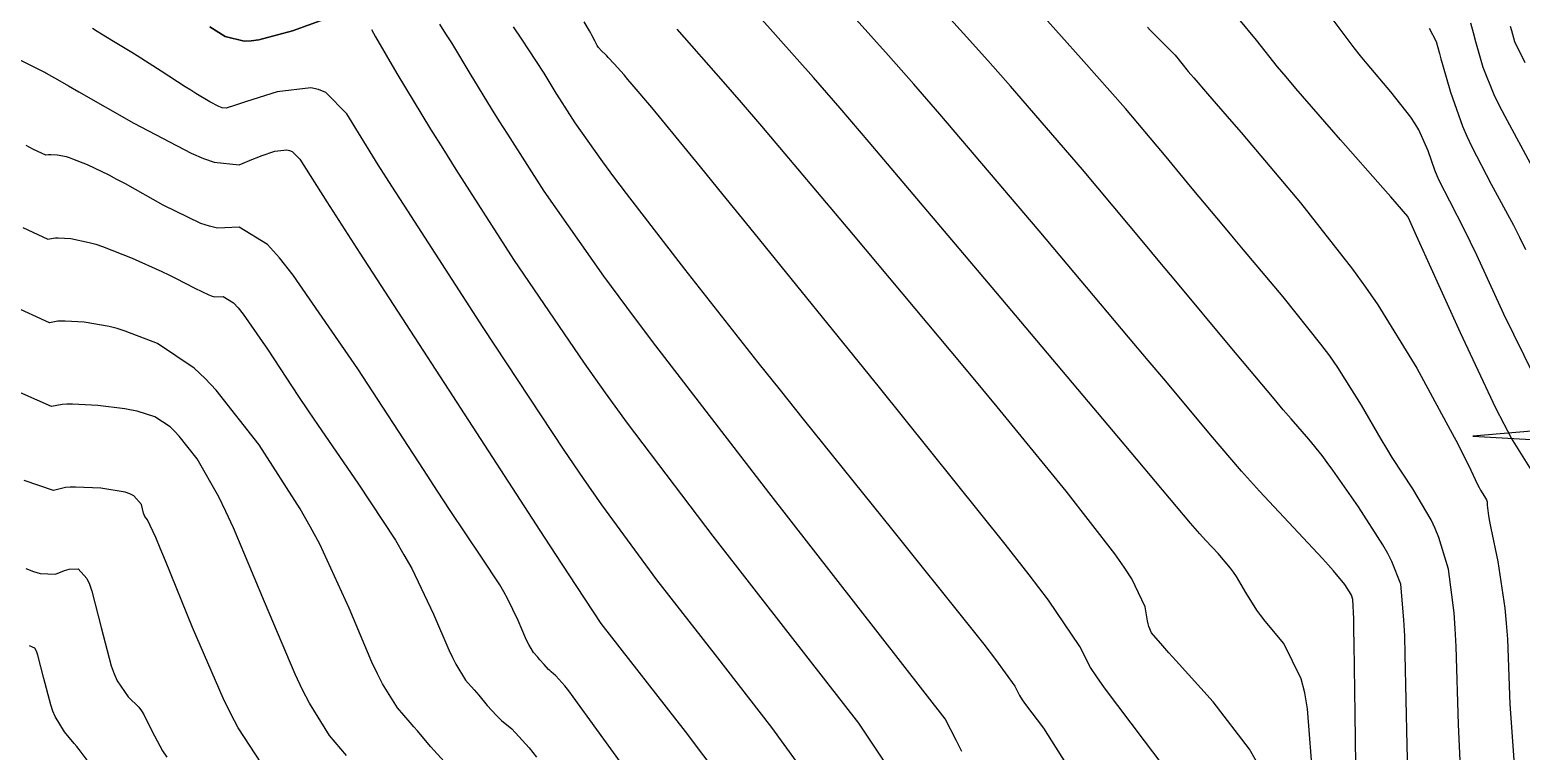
# Model space of a CAD drawing. Header units: metres. Extents: x 837476 to 838477, y 1189012 to 1191014.
# Drawn here: x 837919.5 to 837973.4, y 1189195.5 to 1189221.6 of the extents above; entities that cross this region are included whole.
import ezdxf

# ---------------------------------------------------------------- set-up
doc = ezdxf.new("R2010")
doc.units = ezdxf.units.M
doc.header["$LTSCALE"] = 0.3
doc.layers.add('COTAS 10', color=1, linetype='Continuous')
doc.layers.add('COTAS INT', color=252, linetype='Continuous')

msp = doc.modelspace()

# ---------------------------------------------------------------- linework, layer by layer
at = {"layer": 'COTAS 10'}
for points in [[(837967.425, 1189194.063), (837967.392, 1189196.837), (837967.359, 1189199.371), (837967.351, 1189199.865), (837967.343, 1189200.268), (837967.315, 1189200.978), (837967.255, 1189201.134), (837967.226, 1189201.189), (837967.192, 1189201.25), (837967.024, 1189201.512), (837966.616, 1189202.007), (837966.429, 1189202.215), (837966.212, 1189202.454), (837965.16, 1189203.57), (837963.935, 1189204.886), (837963.607, 1189205.25), (837963.284, 1189205.614), (837962.159, 1189206.93), (837960.545, 1189208.861), (837959.914, 1189209.614), (837959.203, 1189210.461), (837955.971, 1189214.305), (837952.381, 1189218.517), (837951.444, 1189219.596), (837950.532, 1189220.637), (837947.445, 1189224.08)], [(837973.868, 1189209.055), (837972.77, 1189211.285), (837971.786, 1189213.423), (837971.563, 1189213.893), (837971.361, 1189214.311), (837970.812, 1189215.377), (837970.443, 1189216.094), (837970.355, 1189216.291), (837970.274, 1189216.488), (837970.03, 1189217.192), (837969.698, 1189217.946), (837969.562, 1189218.173), (837969.405, 1189218.409), (837968.677, 1189219.327), (837967.826, 1189220.332), (837967.592, 1189220.622), (837967.359, 1189220.918), (837966.522, 1189222.029)], [(837953.172, 1189195.473), (837952.972, 1189195.892), (837952.574, 1189196.659), (837946.196, 1189204.838), (837942, 1189210.295), (837941.07, 1189211.535), (837940.241, 1189212.658), (837938.085, 1189215.734), (837936.763, 1189217.793), (837936.459, 1189218.274), (837936.183, 1189218.716), (837935.412, 1189219.992), (837934.743, 1189221.092), (837934.53, 1189221.424), (837934.306, 1189221.767)], [(837919.233, 1189214.42), (837920.138, 1189214.002), (837920.331, 1189214.04), (837920.415, 1189214.044), (837920.511, 1189214.044), (837920.969, 1189214.02), (837921.64, 1189213.883), (837921.871, 1189213.813), (837922.122, 1189213.728), (837923.188, 1189213.306), (837924.262, 1189212.827), (837924.517, 1189212.708), (837924.753, 1189212.593), (837925.451, 1189212.227), (837925.959, 1189211.98), (837926.076, 1189211.942), (837926.182, 1189211.916), (837926.476, 1189211.93), (837926.858, 1189211.697), (837927.02, 1189211.516), (837927.205, 1189211.283), (837928.077, 1189210.02), (837929.206, 1189208.308), (837929.553, 1189207.792), (837929.916, 1189207.258), (837931.351, 1189205.18), (837932.703, 1189203.116), (837933.014, 1189202.591), (837933.296, 1189202.087), (837934.085, 1189200.437), (837934.632, 1189199.149), (837934.762, 1189198.874), (837934.883, 1189198.633), (837935.243, 1189198.059), (837935.545, 1189197.708), (837935.715, 1189197.508), (837936.025, 1189197.139), (837936.352, 1189196.782), (837936.447, 1189196.69), (837936.544, 1189196.6), (837936.911, 1189196.3), (837937.541, 1189195.612), (837937.804, 1189195.278)], [(837998.957, 1189209.198), (837971.651, 1189206.877), (837998.656, 1189205.33)], [(837921.562, 1189195.166), (837921.271, 1189195.55), (837921.184, 1189195.66), (837921.094, 1189195.771), (837920.748, 1189196.186), (837920.412, 1189196.741), (837920.328, 1189196.941), (837920.249, 1189197.16), (837919.998, 1189198.118), (837919.783, 1189198.961), (837919.726, 1189199.107), (837919.67, 1189199.215), (837919.478, 1189199.294)]]:
    msp.add_lwpolyline(points, dxfattribs=at)
at = {"layer": 'COTAS INT'}
for points in [[(837969.359, 1189192.316), (837969.267, 1189195.708), (837969.206, 1189198.978), (837969.183, 1189199.658), (837969.157, 1189200.239), (837969.04, 1189201.521), (837968.723, 1189202.343), (837968.571, 1189202.633), (837968.391, 1189202.951), (837967.511, 1189204.328), (837966.591, 1189205.648), (837966.386, 1189205.93), (837966.203, 1189206.177), (837965.722, 1189206.767), (837965.079, 1189207.498), (837964.794, 1189207.833), (837964.463, 1189208.225), (837962.878, 1189210.123), (837960.91, 1189212.485), (837960.336, 1189213.171), (837959.751, 1189213.871), (837957.533, 1189216.512), (837954.937, 1189219.526), (837954.113, 1189220.46), (837953.243, 1189221.437), (837949.722, 1189225.327)], [(837965.876, 1189194.397), (837965.675, 1189197.021), (837965.571, 1189197.595), (837965.445, 1189198.103), (837964.816, 1189199.385), (837964.139, 1189200.186), (837963.984, 1189200.389), (837963.843, 1189200.585), (837963.447, 1189201.228), (837963.107, 1189201.803), (837963.001, 1189201.957), (837962.889, 1189202.108), (837962.439, 1189202.632), (837961.991, 1189203.11), (837961.88, 1189203.232), (837961.774, 1189203.349), (837961.44, 1189203.737), (837960.18, 1189205.238), (837959.492, 1189206.057), (837958.656, 1189207.05), (837954.41, 1189212.098), (837949.825, 1189217.509), (837948.775, 1189218.732), (837947.821, 1189219.837), (837945.168, 1189222.832)], [(837930.121, 1189221.936), (837928.982, 1189221.529), (837927.764, 1189221.2), (837927.487, 1189221.166), (837927.237, 1189221.157), (837926.549, 1189221.33), (837925.996, 1189221.679)], [(837925.996, 1189221.679), (837926.549, 1189221.33), (837927.237, 1189221.157), (837927.487, 1189221.166), (837927.764, 1189221.2), (837928.982, 1189221.529), (837930.121, 1189221.936)], [(837961.243, 1189193.926), (837959.776, 1189195.858), (837958.335, 1189197.776), (837958.057, 1189198.175), (837957.83, 1189198.517), (837957.445, 1189199.274), (837956.308, 1189200.944), (837955.606, 1189201.86), (837954.737, 1189202.974), (837950.202, 1189208.638), (837945.516, 1189214.418), (837944.551, 1189215.605), (837943.731, 1189216.612), (837941.97, 1189218.756), (837941.263, 1189219.591), (837941.108, 1189219.773), (837940.969, 1189219.934), (837940.615, 1189220.337), (837940.397, 1189220.57), (837940.345, 1189220.623), (837940.297, 1189220.672), (837940.153, 1189220.809), (837940.043, 1189220.928), (837940.016, 1189220.966), (837939.991, 1189221.005), (837939.911, 1189221.163), (837939.809, 1189221.374), (837939.77, 1189221.446), (837939.725, 1189221.524), (837939.523, 1189221.859)], [(837971.272, 1189193.323), (837971.123, 1189196.45), (837971.046, 1189199.279), (837971.01, 1189199.918), (837970.968, 1189200.496), (837970.764, 1189202.065), (837970.418, 1189203.218), (837970.287, 1189203.533), (837970.14, 1189203.848), (837969.482, 1189204.969), (837968.736, 1189206.109), (837968.533, 1189206.435), (837968.333, 1189206.765), (837967.626, 1189207.993), (837966.769, 1189209.358), (837966.474, 1189209.775), (837966.154, 1189210.208), (837964.791, 1189211.911), (837963.359, 1189213.614), (837962.996, 1189214.048), (837962.647, 1189214.464), (837961.507, 1189215.832), (837960.501, 1189217.041), (837960.236, 1189217.358), (837959.978, 1189217.667), (837959.094, 1189218.72), (837957.493, 1189220.534), (837956.782, 1189221.324), (837955.954, 1189222.238)], [(837973.764, 1189205.647), (837973.039, 1189206.808), (837972.775, 1189207.307), (837972.483, 1189207.885), (837971.199, 1189210.613), (837970.02, 1189213.217), (837969.794, 1189213.716), (837969.611, 1189214.118), (837969.315, 1189214.768), (837969.304, 1189214.789), (837969.302, 1189214.795), (837969.299, 1189214.801), (837969.292, 1189214.821), (837968.917, 1189215.258), (837968.682, 1189215.526), (837968.391, 1189215.858), (837966.867, 1189217.59), (837965.25, 1189219.449), (837964.899, 1189219.861), (837964.59, 1189220.23), (837963.827, 1189221.191), (837963.189, 1189221.967)], [(837971.558, 1189221.82), (837971.655, 1189221.464), (837971.745, 1189221.139), (837972.003, 1189220.221), (837972.407, 1189219.228), (837972.588, 1189218.855), (837972.798, 1189218.441), (837973.807, 1189216.594)], [(837947.74, 1189194.367), (837946.311, 1189196.35), (837944.269, 1189198.968), (837942.153, 1189201.681), (837940.164, 1189204.395), (837939.506, 1189205.342), (837938.802, 1189206.373), (837935.871, 1189210.802), (837933.15, 1189215.017), (837932.578, 1189215.913), (837932.084, 1189216.691), (837930.954, 1189218.523), (837930.191, 1189219.295), (837929.929, 1189219.405), (837929.644, 1189219.47), (837928.429, 1189219.33), (837927.318, 1189218.975), (837927.1, 1189218.904), (837926.919, 1189218.845), (837926.587, 1189218.731), (837926.446, 1189218.746), (837926.386, 1189218.767), (837926.317, 1189218.797), (837925.992, 1189218.966), (837925.49, 1189219.269), (837925.309, 1189219.382), (837925.109, 1189219.507), (837924.238, 1189220.067), (837923.372, 1189220.624), (837923.176, 1189220.747), (837923, 1189220.858), (837922.52, 1189221.147), (837922.076, 1189221.412), (837921.921, 1189221.508), (837921.753, 1189221.614)], [(837931.834, 1189221.578), (837931.989, 1189221.313), (837932.76, 1189219.987), (837933.977, 1189217.974), (837934.413, 1189217.276), (837934.892, 1189216.517), (837936.978, 1189213.268), (837939.521, 1189209.516), (837940.288, 1189208.439), (837941.082, 1189207.345), (837944.174, 1189203.26), (837946.971, 1189199.673), (837949.442, 1189196.505), (837950.356, 1189195.13)], [(837936.956, 1189221.669), (837937.259, 1189221.224), (837937.516, 1189220.843), (837938.064, 1189219.997), (837938.389, 1189219.458), (837938.506, 1189219.272), (837938.634, 1189219.069), (837939.192, 1189218.2), (837940.184, 1189216.797), (837940.585, 1189216.257), (837941.042, 1189215.651), (837943.149, 1189212.917), (837945.804, 1189209.544), (837946.606, 1189208.535), (837947.437, 1189207.494), (837950.68, 1189203.467), (837953.443, 1189200.026), (837953.972, 1189199.355), (837954.399, 1189198.805), (837955.087, 1189197.839), (837955.258, 1189197.502), (837955.358, 1189197.35), (837955.482, 1189197.173), (837956.123, 1189196.32), (837956.937, 1189195.042)], [(837963.827, 1189195.12), (837963.574, 1189195.56), (837962.259, 1189197.271), (837960.928, 1189198.752), (837960.664, 1189199.047), (837960.446, 1189199.292), (837960.037, 1189199.762), (837959.932, 1189199.996), (837959.906, 1189200.092), (837959.882, 1189200.201), (837959.804, 1189200.71), (837959.325, 1189201.714), (837959.047, 1189202.135), (837958.706, 1189202.619), (837956.952, 1189204.886), (837954.456, 1189207.932), (837953.648, 1189208.908), (837952.789, 1189209.941), (837949.265, 1189214.149), (837945.942, 1189218.077), (837945.21, 1189218.933), (837944.56, 1189219.689), (837942.892, 1189221.585)], [(837959.882, 1189221.666), (837959.989, 1189221.551), (837960.096, 1189221.439), (837960.474, 1189221.062), (837960.801, 1189220.736), (837960.875, 1189220.656), (837960.943, 1189220.582), (837961.132, 1189220.352), (837961.362, 1189220.063), (837961.456, 1189219.951), (837961.563, 1189219.825), (837962.059, 1189219.256), (837962.927, 1189218.25), (837963.268, 1189217.849), (837963.654, 1189217.395), (837965.412, 1189215.313), (837967.301, 1189212.919), (837967.769, 1189212.268), (837968.213, 1189211.621), (837969.617, 1189209.331), (837970.676, 1189207.393), (837970.902, 1189206.97), (837971.099, 1189206.595), (837971.571, 1189205.652), (837971.818, 1189205.126), (837971.874, 1189205.015), (837971.924, 1189204.919), (837972.062, 1189204.698), (837972.14, 1189204.575), (837972.153, 1189204.541), (837972.163, 1189204.507), (837972.169, 1189204.382), (837972.216, 1189203.994), (837972.252, 1189203.792), (837972.298, 1189203.551), (837972.545, 1189202.341), (837972.801, 1189200.654), (837972.852, 1189200.112), (837972.894, 1189199.538), (837972.978, 1189197.192), (837973.186, 1189194.331)], [(837970.067, 1189221.62), (837970.315, 1189221.147), (837970.438, 1189220.708), (837970.491, 1189220.522), (837970.552, 1189220.309), (837970.842, 1189219.308), (837971.276, 1189218.08), (837971.428, 1189217.724), (837971.594, 1189217.36), (837972.31, 1189215.985), (837973.112, 1189214.503), (837973.332, 1189214.071), (837973.552, 1189213.629)], [(837973.539, 1189220.375), (837973.165, 1189221.134), (837973.055, 1189221.529), (837973.012, 1189221.687)], [(837918.987, 1189220.558), (837920.02, 1189220.041), (837920.034, 1189220.032), (837920.038, 1189220.03), (837920.041, 1189220.028), (837920.049, 1189220.022), (837920.059, 1189220.017), (837920.062, 1189220.015), (837920.066, 1189220.012), (837920.083, 1189220.001), (837920.58, 1189219.716), (837920.886, 1189219.54), (837921.266, 1189219.323), (837923.246, 1189218.189), (837925.325, 1189217.102), (837925.767, 1189216.914), (837926.151, 1189216.776), (837927.055, 1189216.685), (837927.573, 1189216.9), (837927.713, 1189216.954), (837927.853, 1189217.006), (837928.346, 1189217.176), (837928.78, 1189217.226), (837928.881, 1189217.202), (837928.975, 1189217.163), (837929.247, 1189216.888), (837930.227, 1189215.345), (837930.767, 1189214.507), (837931.424, 1189213.491), (837934.764, 1189208.337), (837938.082, 1189203.231), (837938.724, 1189202.245), (837939.246, 1189201.445), (837940.131, 1189200.103), (837943.18, 1189196.196), (837945.125, 1189193.605)], [(837940.834, 1189195.094), (837939.132, 1189197.459), (837938.971, 1189197.673), (837938.832, 1189197.852), (837938.507, 1189198.212), (837938.33, 1189198.357), (837938.283, 1189198.4), (837938.237, 1189198.445), (837938.079, 1189198.617), (837937.929, 1189198.796), (837937.847, 1189198.892), (837937.701, 1189199.062), (837937.527, 1189199.34), (837937.469, 1189199.456), (837937.406, 1189199.589), (837937.142, 1189200.211), (837936.761, 1189201.009), (837936.624, 1189201.252), (837936.474, 1189201.506), (837935.821, 1189202.503), (837934.684, 1189204.193), (837934.23, 1189204.884), (837933.715, 1189205.67), (837931.35, 1189209.315), (837929.013, 1189212.7), (837928.515, 1189213.323), (837928.082, 1189213.81), (837927.056, 1189214.435), (837926.268, 1189214.396), (837925.985, 1189214.465), (837925.673, 1189214.569), (837924.31, 1189215.23), (837922.949, 1189215.993), (837922.638, 1189216.16), (837922.357, 1189216.308), (837921.578, 1189216.687), (837921.05, 1189216.896), (837920.926, 1189216.938), (837920.812, 1189216.973), (837920.48, 1189217.04), (837920.253, 1189217.052), (837920.205, 1189217.052), (837920.164, 1189217.05), (837920.068, 1189217.031), (837919.62, 1189217.238), (837919.357, 1189217.379)], [(837934.466, 1189195.119), (837933.971, 1189195.66), (837933.5, 1189196.22), (837933.371, 1189196.372), (837933.243, 1189196.523), (837932.784, 1189197.055), (837932.238, 1189197.927), (837932.055, 1189198.291), (837931.857, 1189198.709), (837931.028, 1189200.663), (837929.97, 1189202.968), (837929.628, 1189203.608), (837929.266, 1189204.249), (837927.781, 1189206.567), (837926.231, 1189208.541), (837925.827, 1189208.964), (837925.435, 1189209.333), (837924.107, 1189210.223), (837922.937, 1189210.671), (837922.643, 1189210.763), (837922.363, 1189210.84), (837921.459, 1189211), (837920.77, 1189211.036), (837920.624, 1189211.036), (837920.498, 1189211.03), (837920.207, 1189210.972), (837918.845, 1189211.602)], [(837930.941, 1189195.338), (837930.326, 1189196.052), (837929.593, 1189197.221), (837929.347, 1189197.709), (837929.083, 1189198.269), (837927.971, 1189200.888), (837926.846, 1189203.559), (837926.574, 1189204.151), (837926.318, 1189204.68), (837925.535, 1189206.06), (837924.891, 1189206.879), (837924.724, 1189207.055), (837924.561, 1189207.209), (837924.009, 1189207.578), (837923.376, 1189207.776), (837923.161, 1189207.822), (837922.929, 1189207.863), (837921.949, 1189207.98), (837921.028, 1189208.029), (837920.833, 1189208.028), (837920.665, 1189208.021), (837920.277, 1189207.943), (837918.717, 1189208.636)], [(837927.867, 1189195.049), (837927.019, 1189196.338), (837926.755, 1189196.84), (837926.479, 1189197.404), (837925.374, 1189199.965), (837924.4, 1189202.367), (837924.206, 1189202.831), (837924.046, 1189203.209), (837923.738, 1189203.847), (837923.649, 1189203.977), (837923.625, 1189204.033), (837923.601, 1189204.098), (837923.521, 1189204.408), (837923.249, 1189204.722), (837923.105, 1189204.789), (837922.932, 1189204.848), (837922.057, 1189204.991), (837921.145, 1189205.032), (837920.947, 1189205.027), (837920.774, 1189205.015), (837920.347, 1189204.913), (837919.288, 1189205.272)], [(837919.352, 1189202.096), (837919.624, 1189201.987), (837919.859, 1189201.908), (837920.416, 1189201.884), (837920.74, 1189202.022), (837920.828, 1189202.046), (837920.917, 1189202.064), (837921.232, 1189202.079), (837921.552, 1189201.737), (837921.643, 1189201.531), (837921.735, 1189201.276), (837922.074, 1189199.954), (837922.434, 1189198.575), (837922.538, 1189198.284), (837922.644, 1189198.034), (837923.043, 1189197.459), (837923.426, 1189197.078), (837923.521, 1189196.95), (837923.612, 1189196.811), (837923.902, 1189196.227), (837924.291, 1189195.497), (837924.445, 1189195.267)]]:
    msp.add_lwpolyline(points, dxfattribs=at)

doc.saveas('drawing.dxf')
